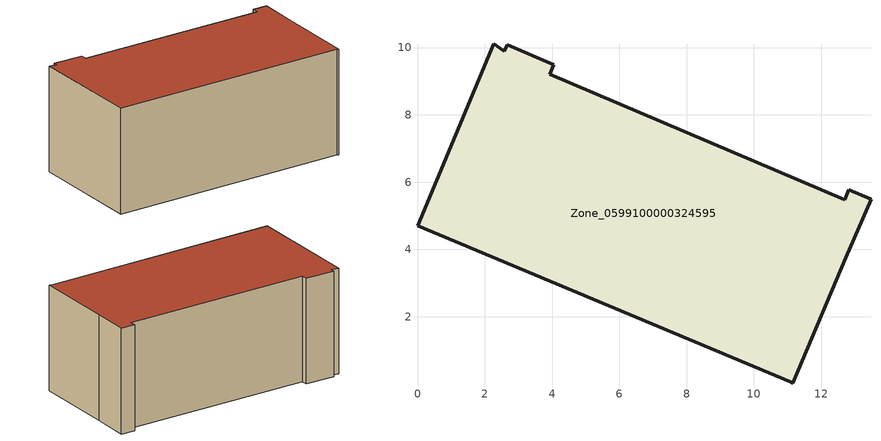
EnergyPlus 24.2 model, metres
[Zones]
Zone_0599100000324595
 floor ground (C_G): 0,4.71 2.27,10.11 2.58,9.89 2.67,10.08 4.05,9.49 3.93,9.2 12.69,5.48 12.82,5.78 13.48,5.49 12.73,3.76 11.15,0.03 11.08,0.06 z0
 wall outside (C_F): 0,4.71 11.08,0.06 11.15,0.03 12.73,3.76 13.48,5.49 12.82,5.78 12.69,5.48 3.93,9.2 4.05,9.49 2.67,10.08 2.58,9.89 2.27,10.11 0,4.71 z0:5.29
 roof outside (C_R): 2.27,10.11 0,4.71 11.08,0.06 11.15,0.03 12.73,3.76 13.48,5.49 12.82,5.78 12.69,5.48 3.93,9.2 4.05,9.49 2.67,10.08 2.58,9.89 z5.29
[BUILDING]
Pand.0599100000324595: North Axis=0; Terrain=City; Loads Convergence Tolerance Value=0.04; Temperature Convergence Tolerance Value=0.4; Solar Distribution=FullExterior; Maximum Number of Warmup Days=25; Minimum Number of Warmup Days=1
[Site:Location]
Rotterdam.The.Hague.AP_ZH_NLD Design_Conditions: Latitude=51.96; Longitude=4.45; Time Zone=1; Elevation=-4.5
[SITE:GROUNDTEMPERATURE:BUILDINGSURFACE]
18, 18, 18, 18, 18, 18, 18, 18, 18, 18, 18, 18
[MATERIAL] Thermal Absorptance=0.9; Solar Absorptance=0.7; Visible Absorptance=0.7
Name | Roughness | Thickness | Conductivity | Density | Specific Heat
G.TC.1975-1991 | MediumSmooth | 0.15 | 0.288461 | 540 | 1210
F.TC.1975-1991 | Rough | 0.3 | 0.230769 | 1920 | 840
R.TC.1975-1991 | MediumRough | 0.2 | 0.153846 | 1500 | 1000
[CONSTRUCTION]
C_G: G.TC.1975-1991
C_F: F.TC.1975-1991
C_R: R.TC.1975-1991
[ZONE]
Zone_0599100000324595: Type=1; Multiplier=1; Ceiling Height=Autocalculate; Volume=Autocalculate; Floor Area=autocalculate; Part of Total Floor Area=Yes
[ZONEINFILTRATION:DESIGNFLOWRATE]
Infil_Zone_0599100000324595: Zone or ZoneList or Space or SpaceList=Zone_0599100000324595; Schedule=AlwaysOn; Design Flow Rate Calculation Method=Flow/Area; Flow Rate per Floor Area=0.003; Constant Term Coefficient=1; Temperature Term Coefficient=0; Velocity Term Coefficient=0; Velocity Squared Term Coefficient=0
[HVACTEMPLATE:ZONE:IDEALLOADSAIRSYSTEM]
Zone_0599100000324595: Maximum Heating Supply Air Temperature=50; Minimum Cooling Supply Air Temperature=13; Maximum Heating Supply Air Humidity Ratio=0.0156; Minimum Cooling Supply Air Humidity Ratio=0.0077; Heating Limit=NoLimit; Cooling Limit=NoLimit; Dehumidification Control Type=ConstantSensibleHeatRatio; Cooling Sensible Heat Ratio=0.7; Dehumidification Setpoint=60; Humidification Control Type=None; Humidification Setpoint=30; Outdoor Air Method=None; Outdoor Air Flow Rate per Person=0.00944; Outdoor Air Flow Rate per Zone Floor Area=0; Outdoor Air Flow Rate per Zone=0; Demand Controlled Ventilation Type=None; Outdoor Air Economizer Type=NoEconomizer; Heat Recovery Type=None; Sensible Heat Recovery Effectiveness=0.7; Latent Heat Recovery Effectiveness=0.65
[ZONECONTROL:THERMOSTAT]
ThermostatControl_Zone_0599100000324595: Zone or ZoneList=Zone_0599100000324595; Control Type Schedule=DualSetpointControlType; Control 1=Thermostat_Zone_0599100000324595; Temperature Difference Between Cutout And Setpoint=0
[THERMOSTATSETPOINT:DUALSETPOINT]
Thermostat_Zone_0599100000324595: Heating Setpoint Temperature Schedule=HeatingSetpoint_Zone_0599100000324595; Cooling Setpoint Temperature Schedule=CoolingSetpoint_Zone_0599100000324595
[SCHEDULE:COMPACT]
HeatingSetpoint_Zone_0599100000324595: Through: 12/31, For: AllDays, Until: 24:00, 21
CoolingSetpoint_Zone_0599100000324595: Through: 12/31, For: AllDays, Until: 24:00, 24
DualSetpointControlType: Through: 12/31, For: AllDays, Until: 24:00, 4
AlwaysOn: Through: 12/31, For: AllDays, Until: 24:00, 1
